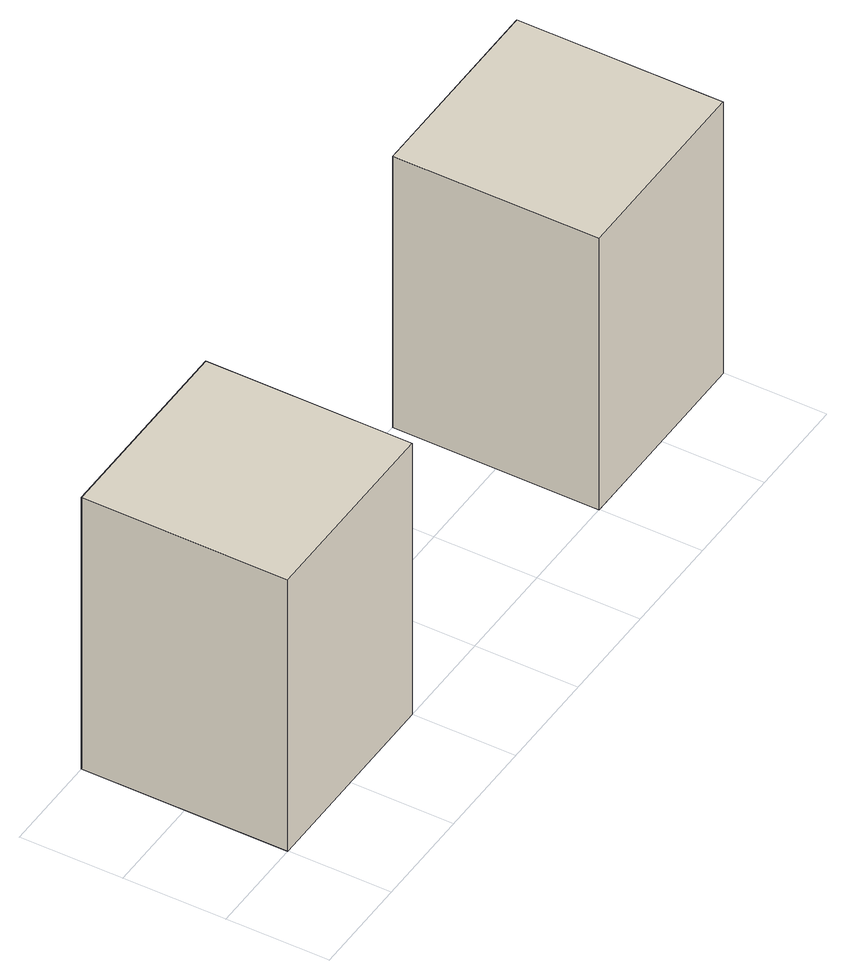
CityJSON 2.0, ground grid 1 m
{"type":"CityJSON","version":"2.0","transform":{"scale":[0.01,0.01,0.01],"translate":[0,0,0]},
"CityObjects":{
"building1":{"type":"Building","attributes":{"measuredHeight":3,"Volume":12,"parcelle":"P-1"},"geometry":[{"type":"Solid","lod":"2","boundaries":[[[[0,1,2,3]],[[4,5,6,7]],[[3,2,5,4]],[[2,1,6,5]],[[1,0,7,6]],[[0,3,4,7]]]]}]},
"building2":{"type":"Building","attributes":{"measuredHeight":3,"Volume":12},"geometry":[{"type":"Solid","lod":"2","boundaries":[[[[8,9,10,11]],[[12,13,14,15]],[[10,13,12,11]],[[10,9,14,13]],[[9,8,15,14]],[[8,11,12,15]]]]}]}
},
"vertices":[
[0,200,0],[200,200,0],[200,0,0],[0,0,0],[0,0,300],[200,0,300],[200,200,300],[0,200,300],
[500,200,0],[700,200,0],[700,0,0],[500,0,0],[500,0,300],[700,0,300],[700,200,300],[500,200,300]
]}
